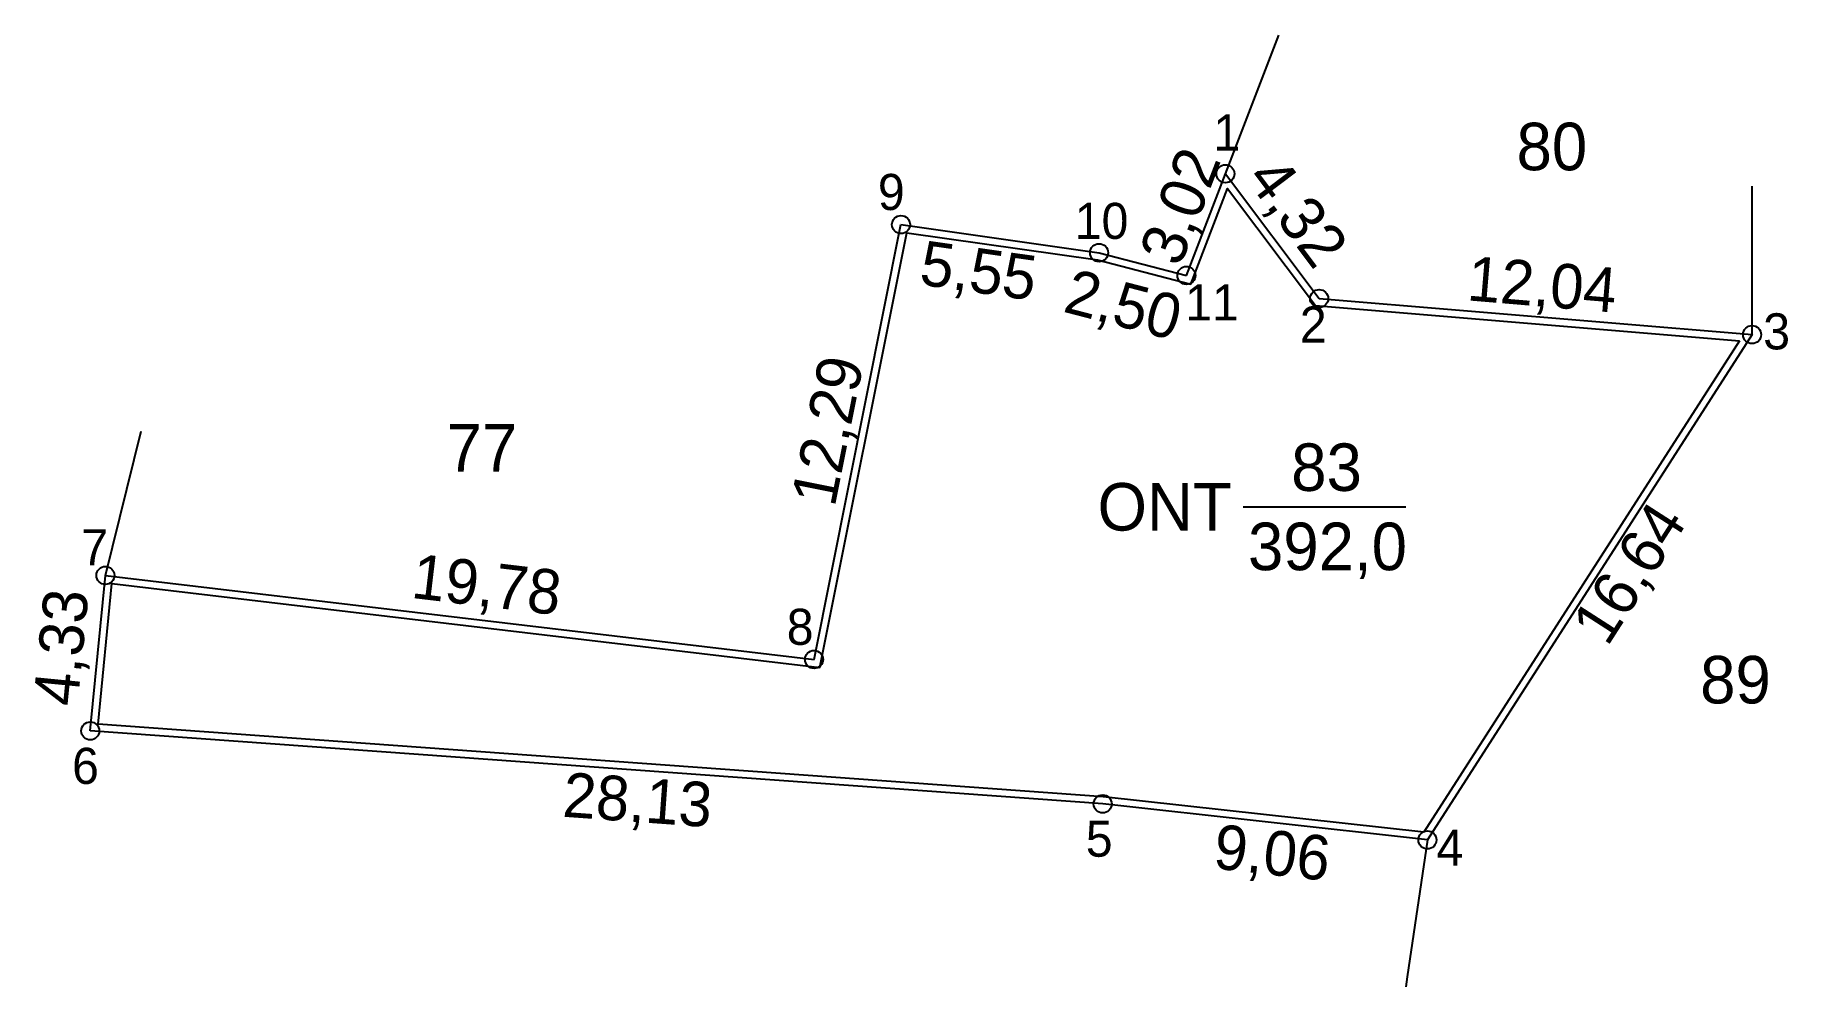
# Model space of a CAD drawing. Extents: x 553745.4 to 553794, y 1840387.9 to 1840414.3.
import ezdxf

# ---------------------------------------------------------------- set-up
doc = ezdxf.new("R2010")
doc.units = 0
for name, color, linetype in [('CanhThua', 7, 'Continuous'), ('ChieuDaiCanhThua', 7, 'Continuous'), ('Level 2', 7, 'Continuous'), ('MocDinhThua', 7, 'Continuous'), ('NhanDiaChinhThua', 7, 'Continuous'), ('NhanTuCan', 7, 'Continuous'), ('RauThua', 7, 'Continuous'), ('SoHieuDinhThua', 7, 'Continuous')]:
    doc.layers.add(name, color=color, linetype=linetype)

msp = doc.modelspace()

# ---------------------------------------------------------------- linework, layer by layer
at = {"layer": 'CanhThua'}
for p, q in [((553777.32, 1840407.64), (553778.402, 1840410.457)), ((553778.402, 1840410.457), (553781, 1840407)), ((553767, 1840397), (553769.41, 1840409.05)), ((553769.41, 1840409.05), (553774.9, 1840408.27)), ((553774.9, 1840408.27), (553777.32, 1840407.64)), ((553781, 1840407), (553793, 1840406)), ((553793, 1840406), (553784, 1840392)), ((553746.94, 1840395.02), (553747.36, 1840399.33)), ((553747.36, 1840399.33), (553767, 1840397)), ((553775, 1840393), (553746.94, 1840395.02)), ((553784, 1840392), (553775, 1840393))]:
    msp.add_line(p, q, dxfattribs=at)
at = {"layer": 'Level 2'}
msp.add_lwpolyline([(553792.652, 1840405.828), (553783.899, 1840392.212), (553775.018, 1840393.199), (553747.159, 1840395.205), (553747.539, 1840399.107), (553767.16, 1840396.78), (553769.569, 1840408.825), (553774.861, 1840408.074), (553777.443, 1840407.401), (553778.459, 1840410.048), (553780.894, 1840406.808)], close=True, dxfattribs=at)
at = {"layer": 'MocDinhThua'}
for centre in [(553778.402, 1840410.457), (553769.41, 1840409.05), (553774.9, 1840408.27), (553777.32, 1840407.64), (553781, 1840407), (553793, 1840406), (553747.36, 1840399.33), (553767, 1840397), (553746.94, 1840395.02), (553775, 1840393), (553784, 1840392)]:
    msp.add_circle(centre, 0.25, dxfattribs=at)
at = {"layer": 'NhanDiaChinhThua'}
msp.add_line((553778.89, 1840401.23), (553783.406, 1840401.23), dxfattribs=at)
at = {"layer": 'RauThua'}
for p, q in [((553778.402, 1840410.457), (553779.878, 1840414.3)), ((553793, 1840406), (553793, 1840410.116)), ((553747.36, 1840399.33), (553748.353, 1840403.325)), ((553784, 1840392), (553783.44, 1840388.21)), ((553783.44, 1840388.21), (553783.399, 1840387.928))]:
    msp.add_line(p, q, dxfattribs=at)

# ---------------------------------------------------------------- texts
at = {"layer": 'ChieuDaiCanhThua'}
for s, rotation, p in [('3,02', 68.9884, (553777.14, 1840407.844)), ('4,32', 306.9255, (553778.949, 1840410.321)), ('5,55', 351.9137, (553769.886, 1840407.393)), ('12,04', 355.2364, (553785.074, 1840406.952)), ('2,50', 345.408, (553773.868, 1840406.644)), ('12,29', 78.6901, (553767.57, 1840401.196)), ('16,64', 57.2648, (553788.985, 1840397.33)), ('19,78', 353.2343, (553755.807, 1840398.71)), ('4,33', 84.4342, (553746.585, 1840395.679)), ('28,13', 355.8825, (553760.007, 1840392.646)), ('9,06', 353.6598, (553778.036, 1840391.217))]:
    msp.add_text(s, height=1.2349, rotation=rotation, dxfattribs=at).set_placement(p)
at = {"layer": 'NhanDiaChinhThua'}
for s, p in [('83', (553780.225, 1840401.669)), ('ONT', (553774.858, 1840400.571)), ('392,0', (553779.027, 1840399.474))]:
    msp.add_text(s, height=1.3172, dxfattribs=at).set_placement(p)
at = {"layer": 'NhanTuCan'}
for s, p in [('80', (553786.47, 1840410.554)), ('77', (553756.817, 1840402.205)), ('89', (553791.559, 1840395.782))]:
    msp.add_text(s, height=1.3172, dxfattribs=at).set_placement(p)
at = {"layer": 'SoHieuDinhThua'}
for s, p in [('1', (553778.068, 1840411.1)), ('9', (553768.769, 1840409.453)), ('10', (553774.225, 1840408.652)), ('11', (553777.286, 1840406.393)), ('2', (553780.464, 1840405.78)), ('3', (553793.308, 1840405.591)), ('7', (553746.693, 1840399.61)), ('8', (553766.243, 1840397.406)), ('6', (553746.436, 1840393.553)), ('5', (553774.532, 1840391.536)), ('4', (553784.25, 1840391.287))]:
    msp.add_text(s, height=1, dxfattribs=at).set_placement(p)

doc.saveas('drawing.dxf')
